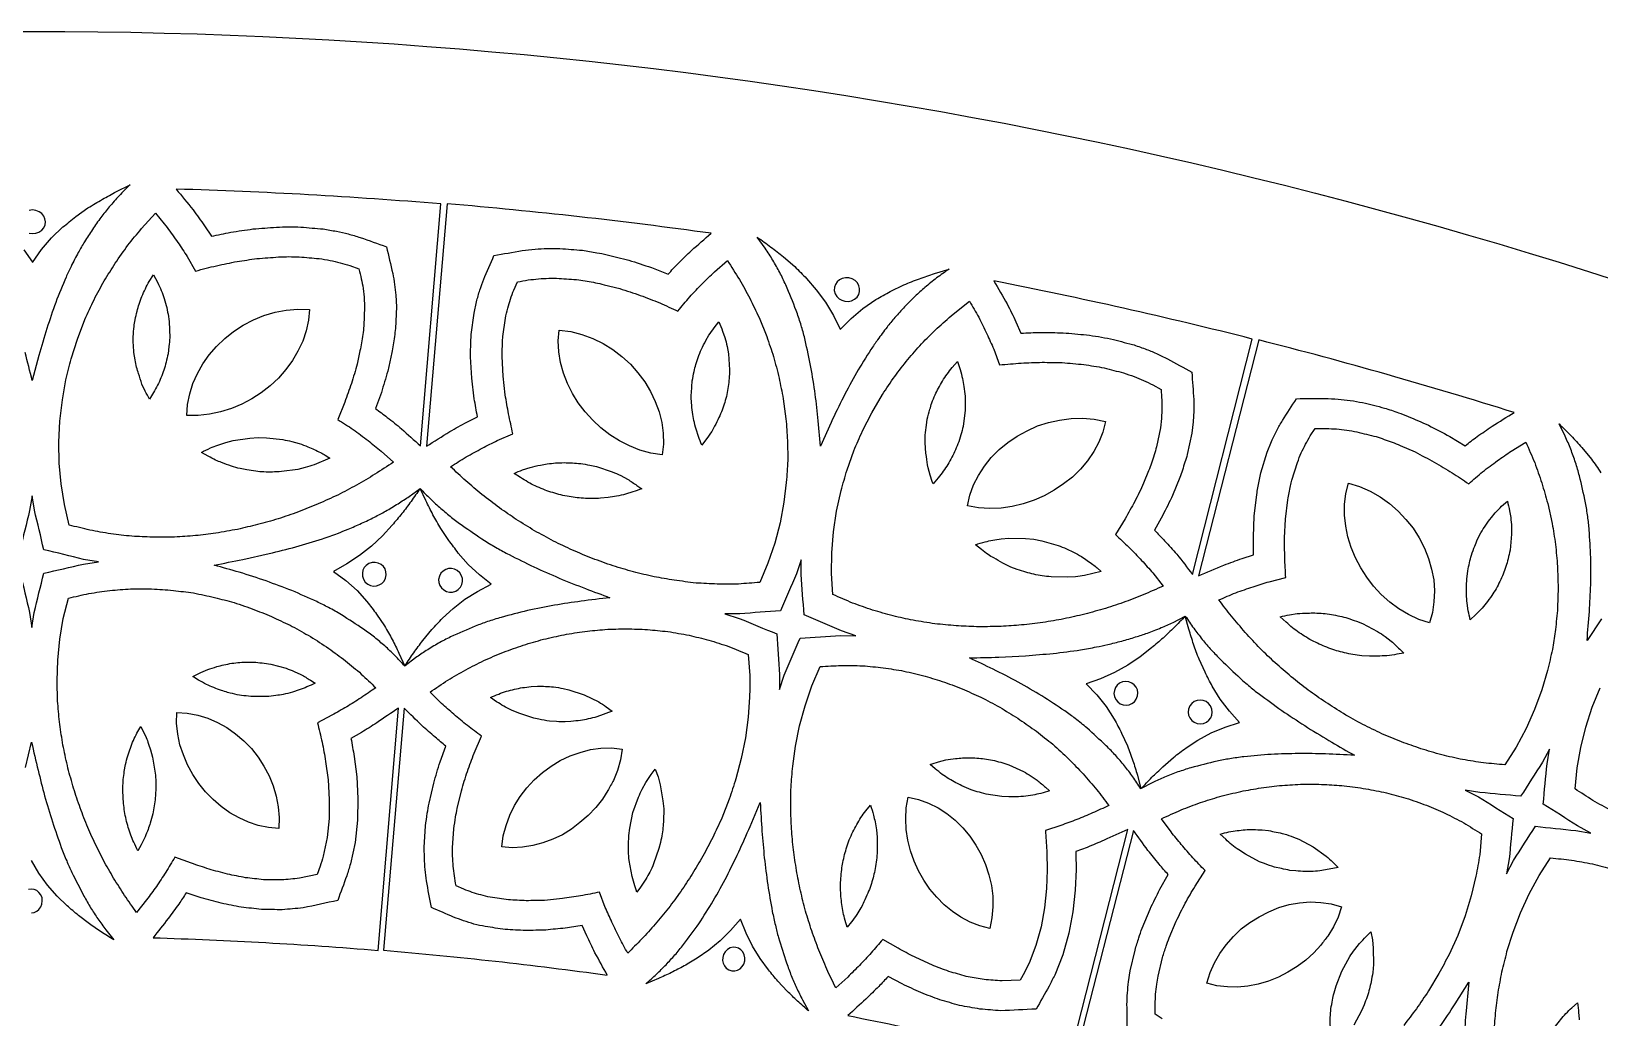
# Model space of a CAD drawing. Extents: x 10 to 990, y 10 to 990.
# Drawn here: x 500 to 649.5, y 895.8 to 989.9 of the extents above; entities that cross this region are included whole.
import ezdxf

# ---------------------------------------------------------------- set-up
doc = ezdxf.new("R2010")
doc.units = 0

msp = doc.modelspace()

# ---------------------------------------------------------------- linework, layer by layer
for points in [[(496.83, 989.84), (500, 989.85), (503.17, 989.84), (506.33, 989.81), (509.49, 989.76), (512.64, 989.69), (515.79, 989.6), (518.94, 989.49), (522.07, 989.36), (525.21, 989.21), (528.34, 989.05), (531.46, 988.86), (534.58, 988.65), (537.69, 988.42), (540.8, 988.18), (543.9, 987.91), (546.99, 987.63), (550.08, 987.32), (553.17, 987), (556.25, 986.66), (559.32, 986.3), (562.39, 985.92), (565.45, 985.52), (568.51, 985.1), (571.56, 984.66), (574.6, 984.21), (577.64, 983.73), (580.67, 983.24), (583.69, 982.73), (586.71, 982.2), (589.72, 981.65), (592.73, 981.09), (595.73, 980.5), (598.72, 979.9), (601.71, 979.28), (604.69, 978.64), (607.66, 977.98), (610.63, 977.31), (613.59, 976.61), (616.54, 975.9), (619.48, 975.18), (622.42, 974.43), (625.35, 973.67), (628.28, 972.88), (631.19, 972.08), (634.1, 971.27), (637, 970.43), (639.9, 969.58), (642.79, 968.71), (645.67, 967.83), (648.54, 966.93), (651.4, 966)], [(499.79, 970.6), (500.1, 970.57), (500.41, 970.6), (500.71, 970.7), (500.98, 970.89), (500.98, 970.89), (501.18, 971.13), (501.3, 971.41), (501.33, 971.7), (501.29, 971.98), (501.19, 972.24), (501, 972.47), (500.75, 972.66), (500.43, 972.78), (500.1, 972.82), (499.78, 972.77)], [(499.99, 905.8), (500.27, 905.85), (500.52, 905.96), (500.72, 906.14), (500.88, 906.37), (500.99, 906.64), (501.03, 906.94), (501.01, 907.24), (500.89, 907.53), (500.72, 907.76), (500.5, 907.93), (500.26, 908.04), (500, 908.07), (499.73, 908.04)]]:
    msp.add_lwpolyline(points)
for points in [[(499.27, 969.03), (500.09, 967.86), (500.09, 967.84), (500.11, 967.82), (500.97, 969.04), (501.92, 970.17), (503, 971.2, -0.005993), (504.22, 972.19), (505.39, 973.02, -0.004539), (506.76, 973.84, -0.005183), (508.1, 974.57), (509.4, 975.21, 0.00704), (508.36, 974.18, 0.007037), (507.42, 973.11, 0.007346), (506.62, 972.12, 0.006828), (505.81, 970.96, 0.008319), (505.07, 969.8, 0.006422), (504.47, 968.78, 0.007886), (503.78, 967.44, 0.006685), (503.3, 966.43, 0.004213), (502.31, 964, 0.003002), (501.47, 961.52, 0.003605), (500.71, 958.94), (500.08, 956.55), (500.08, 956.55, 0.003736), (499.4, 959.22, 0.003279)], [(649.69, 933.84), (648.31, 931.78), (648.31, 931.78, 0.003736), (648.54, 934.53, 0.003279), (648.66, 937.08, 0.003993), (648.66, 939.69, 0.003622), (648.52, 942.31, 0.005429), (648.38, 943.6, 0.006824), (648.17, 944.91, 0.004458), (647.59, 947.48, 0.007232), (647.22, 948.75, 0.005343), (646.76, 950.01, 0.00686), (646.23, 951.26), (645.65, 952.43, -0.003916), (646.79, 951.29, -0.004838), (647.81, 950.17), (648.73, 949.06, -0.006482), (649.64, 947.77)], [(650.65, 915.54, 0.001099), (648.88, 916.52, 0.001308), (647.17, 917.62), (647.37, 919.62), (647.72, 921.58), (648.2, 923.51), (648.81, 925.42), (649.55, 927.27, -0.004389)], [(499.44, 919.68), (500.01, 922.08), (500.01, 922.08, 0.002041), (500.63, 919.41, 0.001577), (501.26, 916.96, 0.001976), (502, 914.48, 0.001605), (502.85, 912.04, 0.005455), (503.36, 910.77, 0.005902), (503.85, 909.67, 0.001768), (505, 907.41, 0.005025), (505.64, 906.29, 0.004159), (506.33, 905.24, 0.004907), (507.08, 904.19), (507.84, 903.24, -0.002751), (506.64, 904, -0.003329), (505.52, 904.77), (504.48, 905.55, -0.004722), (503.4, 906.49), (502.46, 907.41), (501.54, 908.45), (500.72, 909.58), (499.99, 910.79)], [(607.82, 895.71), (607.15, 896.14), (607.15, 896.14, -0.006083), (607.14, 897.13, -0.008381), (607.18, 898.04, -0.009702), (607.29, 899), (607.41, 899.77), (607.84, 901.55, -0.009505), (608.19, 902.63, -0.0124), (608.47, 903.42), (609.14, 905, -0.004657), (610, 906.73, -0.003809), (610.94, 908.34), (611.89, 909.84, -0.003766), (610.73, 911.05, -0.003853), (609.63, 912.32, -0.004019), (608.65, 913.53), (607.74, 914.78, -0.004908), (609.61, 915.62, -0.005088), (611.45, 916.32, -0.001313), (613.29, 916.9, -0.005057), (615.29, 917.38, -0.005342), (617.25, 917.73, -0.00525), (619.24, 917.96, -0.005606), (621.24, 918.08, -0.005024), (623.25, 918.05, -0.001153), (625.17, 917.93, -0.005319), (627.22, 917.64, -0.005422), (629.18, 917.25, -0.000999), (631.05, 916.75, -0.005318), (633, 916.06, -0.001061), (634.77, 915.3, -0.001302), (636.55, 914.39, -0.001164), (638.26, 913.33), (638.08, 911.34, -0.004427), (637.72, 909.3), (637.28, 907.42), (636.69, 905.53), (635.98, 903.65), (635.16, 901.84, -0.00328), (634.19, 900.02), (633.2, 898.36, -0.003133), (632.04, 896.66, -0.003097), (630.83, 895.07, -0.003103)], [(604.49, 894.49, -0.002175), (604.45, 897.08, -0.007314), (604.49, 898.17, -0.005317), (604.6, 899.24), (604.76, 900.27), (605.22, 902.26, -0.006968), (605.58, 903.43, -0.006765), (605.9, 904.34), (606.65, 906.16, -0.004349), (607.59, 908.06), (608.38, 909.45, -0.004631), (607.51, 910.46, -0.003391), (606.45, 911.76, 0.001505), (605.06, 913.66), (605.06, 913.66), (599.33, 891.23, -0.013282)], [(639.44, 894.25, -0.003323), (639.59, 896.25, -0.003739), (639.84, 898.22, -0.004022), (640.2, 900.17, -0.004055), (640.68, 902.11), (641.26, 903.95), (641.96, 905.8), (642.8, 907.62), (643.75, 909.37), (644.84, 911.05, -0.001311), (646.84, 910.84, -0.001103), (648.82, 910.47, -0.001039), (650.75, 909.96, -0.001043)], [(623.85, 894.27), (623.83, 895.83, -0.010229), (623.9, 896.66, -0.011643), (624.04, 897.49, -0.010333), (624.19, 898.17), (624.38, 898.84), (624.94, 900.26), (625.69, 901.63, -0.009735), (626.17, 902.32), (626.61, 902.88, -0.010506), (627.24, 903.55), (627.71, 904.01), (627.85, 903.23), (627.93, 902.45), (627.94, 900.89), (627.88, 900.12, -0.011416), (627.72, 899.23, -0.010526), (627.57, 898.55, -0.010041), (627.35, 897.81, -0.012536), (627.05, 897.03), (626.81, 896.46), (626.07, 895.11, -0.008639)], [(634.26, 894.9, 0.002113), (635.74, 897.12), (637.05, 899.21), (637.05, 899.21, 0.002041), (636.78, 896.48, 0.001577), (636.58, 893.96, 0.001976)], [(645.32, 895, -0.025184), (646.3, 896.21, -0.008899), (646.85, 896.76), (647.39, 897.24, -0.011444), (647.51, 896.24, -0.013689), (647.56, 895.6, -0.010317)]]:
    msp.add_lwpolyline(points, format="xyb")
for points in [[(537.08, 950.33), (539.02, 973.4, 0.013098), (513.8, 974.81, -0.001447), (515.41, 972.84, -0.003824), (516.51, 971.3), (517.16, 970.32, -0.005336), (519, 970.7, -0.001286), (521.12, 971.01, -0.003702), (523.36, 971.18, -0.006594), (524.5, 971.21, -0.008119), (525.68, 971.19, -0.001098), (527.82, 971.01, -0.006132), (529.08, 970.79, -0.008407), (530.21, 970.54, -0.005993), (531.35, 970.2, -0.001259), (533.84, 969.32, -0.004169), (534.45, 966.78, -0.007625), (534.63, 965.72), (534.75, 964.69), (534.79, 963.58), (534.71, 961.52, -0.008833), (534.49, 959.97, -0.016802), (534.36, 959.22), (533.97, 957.44, -0.003624), (533.36, 955.41), (532.8, 953.89, -0.006727), (533.93, 953.05, -0.005784), (535.29, 951.96, -0.001441), (537.08, 950.33)], [(564.8, 970.6, 0.013328), (539.64, 973.41), (537.67, 950.29, -0.004948), (539.88, 951.69, -0.005308), (541.52, 952.6), (542.52, 953.11, -0.003786), (542.22, 954.83), (541.98, 956.78), (541.87, 958.83, -0.008292), (541.89, 960.15), (541.92, 960.96), (542.2, 962.99), (542.43, 964.07, -0.006908), (542.75, 965.19, -0.007455), (543.12, 966.21, -0.000749), (544.1, 968.48, -0.001707), (546.79, 968.95, -0.006444), (548.01, 969.09, -0.006987), (549.19, 969.15, -0.007603), (550.39, 969.14, -0.001296), (552.53, 968.98, -0.006752), (553.91, 968.75, -0.006999), (554.88, 968.56, -0.001309), (556.95, 968.04, -0.004398), (559.11, 967.33), (560.71, 966.71, -0.006506), (561.68, 967.74, -0.005615), (562.93, 968.96, -0.001264), (564.8, 970.6)], [(531.22, 967.21, -0.007162), (531.45, 966.25, -0.008583), (531.62, 965.35), (531.72, 964.51), (531.75, 963.6), (531.7, 961.76, -0.009757), (531.47, 960.15, -0.016739), (531.32, 959.38), (531.06, 958.13, -0.004066), (530.51, 956.27, -0.002935), (529.87, 954.51), (529.2, 952.85, -0.005789), (530.68, 951.89, -0.006047), (532.09, 950.84, -0.005944), (533.34, 949.83), (534.52, 948.77, -0.002495), (532.75, 947.62, -0.002814), (531, 946.59, -0.002955), (529.2, 945.64, -0.002636), (527.34, 944.79, -0.002794), (525.45, 944.03, -0.002935), (523.51, 943.37, -0.002478), (521.56, 942.82, 0.001086), (519.66, 942.37, -0.002367), (517.58, 942.01, 0.001131), (515.65, 941.77, 0.00127), (513.63, 941.63, -0.002791), (511.52, 941.62, 0.001011), (509.58, 941.71, 0.001049), (507.56, 941.94, 0.001099), (505.57, 942.29, 0.001308), (503.59, 942.78), (503.14, 944.73), (502.83, 946.7), (502.65, 948.68), (502.62, 950.69), (502.72, 952.68, -0.004389), (502.96, 954.73), (503.29, 956.63, -0.004314), (503.8, 958.64), (504.38, 960.49), (505.09, 962.37, -0.005008), (505.97, 964.27, -0.004978), (506.94, 966.06, -0.001008), (507.98, 967.74, -0.005139), (509.2, 969.46, -0.004987), (510.49, 971.04), (511.82, 972.52, -0.005447), (512.94, 971.15, -0.006071), (513.97, 969.72, -0.006066), (514.85, 968.38), (515.65, 967, -0.004158), (517.65, 967.51, -0.005153), (519.6, 967.91, -0.001127), (521.5, 968.19, -0.003793), (523.56, 968.34, -0.006777), (524.55, 968.37, -0.009289), (525.54, 968.35, -0.001068), (527.43, 968.19, -0.006663), (528.48, 968.01, -0.008596), (529.42, 967.79, -0.007647), (530.36, 967.52), (531.22, 967.21)], [(575.22, 950.31, 0.003736), (574.99, 953.05, 0.003279), (574.69, 955.58, 0.003993), (574.26, 958.16, 0.003622), (573.69, 960.72, 0.005429), (573.34, 961.98, 0.006824), (572.92, 963.23, 0.004458), (571.92, 965.67, 0.007232), (571.35, 966.86, 0.005343), (570.69, 968.03, 0.00686), (569.96, 969.18), (569.2, 970.23, -0.003916), (570.5, 969.29, -0.004838), (571.69, 968.36), (572.78, 967.42, -0.006482), (573.9, 966.29), (574.83, 965.22), (575.72, 964.04), (576.48, 962.76), (577.09, 961.46), (577.09, 961.45), (577.11, 961.42), (578.15, 962.48), (579.28, 963.44), (580.52, 964.28, -0.005993), (581.88, 965.05), (583.17, 965.68, -0.004539), (584.66, 966.27, -0.005183), (586.1, 966.77), (587.49, 967.18, 0.00704), (586.3, 966.34, 0.007037), (585.19, 965.44, 0.007346), (584.24, 964.59, 0.006828), (583.25, 963.58, 0.008319), (582.33, 962.56, 0.006422), (581.57, 961.65, 0.007886), (580.67, 960.44, 0.006685), (580.03, 959.52, 0.004213), (578.65, 957.29, 0.003002), (577.41, 954.98, 0.003605), (576.24, 952.56), (575.22, 950.31)], [(546.33, 965.97, -0.006748), (547.37, 966.15, -0.007662), (548.34, 966.26, -0.009078), (549.32, 966.31, -0.008251), (550.3, 966.3, -0.001046), (552.19, 966.16, -0.010498), (553.77, 965.89, -0.01928), (554.59, 965.7), (556.09, 965.33, -0.004827), (558.05, 964.68, -0.00459), (559.9, 963.96, -0.001139), (561.64, 963.18, -0.005896), (562.76, 964.53, -0.005692), (563.97, 965.8, -0.005724), (565.13, 966.93), (566.36, 967.99, -0.005399), (567.5, 966.2, -0.005339), (568.49, 964.41, -0.004521), (569.37, 962.56), (570.11, 960.76, -0.001012), (570.75, 958.84, -0.004571), (571.28, 956.8, -0.004588), (571.67, 954.83), (571.94, 952.91, -0.004052), (572.08, 950.84), (572.11, 948.92, -0.004136), (571.97, 946.85), (571.74, 944.96), (571.37, 942.99), (570.87, 941.06), (570.22, 939.16), (569.44, 937.31, 0.001163), (567.41, 937.16, 0.001288), (565.38, 937.15, 0.001078), (563.36, 937.25, -0.002428), (561.28, 937.52, 0.001017), (559.36, 937.85, 0.001059), (557.39, 938.31, 0.001246), (555.45, 938.89, -0.002627), (553.48, 939.6, -0.002704), (551.59, 940.38, -0.003038), (549.77, 941.26, -0.002631), (547.97, 942.24, -0.002697), (546.23, 943.31, 0.001253), (544.62, 944.41, -0.002059), (542.95, 945.69, -0.002966), (541.4, 947, 0.00098), (539.96, 948.34, -0.005425), (541.44, 949.27, -0.005209), (542.97, 950.11, -0.005576), (544.41, 950.84), (545.9, 951.49, -0.003118), (545.49, 953.37, -0.003619), (545.17, 955.2), (544.96, 956.99), (544.88, 958.85, -0.010251), (544.91, 960.19, -0.017147), (544.95, 960.75), (545.19, 962.5, -0.008963), (545.41, 963.45, -0.008119), (545.67, 964.33, -0.008347), (545.99, 965.19), (546.33, 965.97)], [(511.63, 966.64), (512.02, 965.93, -0.007262), (512.38, 965.13, -0.010314), (512.65, 964.39), (512.85, 963.72, -0.007648), (513.02, 962.88), (513.12, 962.18), (513.18, 960.64, -0.008034), (513.11, 959.82), (513.02, 959.12, -0.008382), (512.84, 958.31, -0.010194), (512.62, 957.56, -0.010528), (512.35, 956.83, -0.009771), (512.03, 956.11, -0.007454), (511.65, 955.41), (511.26, 954.77, -0.006907), (510.85, 955.55), (510.54, 956.21, -0.011351), (510.21, 957.22, -0.01827), (510.03, 957.83, -0.011985), (509.88, 958.52), (509.77, 959.22, -0.011914), (509.71, 960.19), (509.7, 960.75, -0.011546), (509.79, 961.72, -0.01483), (509.88, 962.35, -0.012521), (510.07, 963.17, -0.012113), (510.26, 963.85, -0.011593), (510.53, 964.58, -0.008817), (510.86, 965.3, -0.010251), (511.24, 966.01), (511.63, 966.64)], [(610.7, 938.08), (616.4, 960.52, 0.013098), (591.77, 966.06, -0.001447), (593.03, 963.86, -0.003824), (593.86, 962.16), (594.34, 961.08, -0.005336), (596.22, 961.15, -0.001286), (598.36, 961.11, -0.003702), (600.6, 960.91, -0.006594), (601.72, 960.75, -0.008119), (602.89, 960.53, -0.001098), (604.97, 960, -0.006132), (606.18, 959.58, -0.008407), (607.25, 959.15, -0.005993), (608.31, 958.63, -0.001259), (610.63, 957.35, -0.004169), (610.81, 954.74, -0.007625), (610.82, 953.66), (610.76, 952.63), (610.62, 951.53), (610.2, 949.51, -0.008833), (609.73, 948.02, -0.016802), (609.48, 947.3), (608.8, 945.61, -0.003624), (607.86, 943.71), (607.07, 942.3, -0.006727), (608.04, 941.29, -0.005784), (609.2, 939.99, -0.001441), (610.7, 938.08)], [(607.7, 955.7, -0.007162), (607.77, 954.71, -0.008583), (607.78, 953.8), (607.74, 952.95), (607.63, 952.05), (607.27, 950.24, -0.009757), (606.78, 948.69, -0.016739), (606.51, 947.96), (606.04, 946.77, -0.004066), (605.19, 945.02, -0.002935), (604.28, 943.39), (603.34, 941.87, -0.005789), (604.64, 940.67, -0.006047), (605.85, 939.41, -0.005944), (606.92, 938.21), (607.91, 936.97, -0.002495), (605.98, 936.12, -0.002814), (604.09, 935.39, -0.002955), (602.16, 934.76, -0.002636), (600.18, 934.22, -0.002794), (598.19, 933.79, -0.002935), (596.17, 933.45, -0.002478), (594.15, 933.23, 0.001086), (592.2, 933.1, -0.002367), (590.09, 933.09, 0.001131), (588.15, 933.17, 0.00127), (586.13, 933.37, -0.002791), (584.06, 933.7, 0.001011), (582.15, 934.11, 0.001049), (580.2, 934.67, 0.001099), (578.29, 935.34, 0.001308), (576.42, 936.15), (576.29, 938.15), (576.31, 940.14), (576.47, 942.13), (576.76, 944.11), (577.19, 946.06, -0.004389), (577.76, 948.04), (578.4, 949.86, -0.004314), (579.24, 951.76), (580.11, 953.49), (581.13, 955.22, -0.005008), (582.31, 956.96, -0.004978), (583.55, 958.56, -0.001008), (584.85, 960.05, -0.005139), (586.35, 961.54, -0.004987), (587.88, 962.89), (589.43, 964.13, -0.005447), (590.31, 962.59, -0.006071), (591.09, 961.01, -0.006066), (591.74, 959.55), (592.31, 958.05, -0.004158), (594.35, 958.23, -0.005153), (596.35, 958.3, -0.001127), (598.27, 958.27, -0.003793), (600.33, 958.08, -0.006777), (601.3, 957.94, -0.009289), (602.28, 957.76, -0.001068), (604.12, 957.29, -0.006663), (605.12, 956.94, -0.008596), (606.02, 956.57, -0.007647), (606.9, 956.14), (607.7, 955.7)], [(565.55, 962.16, -0.009697), (565.9, 961.27), (566.12, 960.65, -0.010466), (566.33, 959.82), (566.46, 959.12), (566.56, 957.57, -0.007965), (566.52, 956.75, -0.010934), (566.44, 955.98, -0.010853), (566.3, 955.23, -0.009485), (566.1, 954.48, -0.011478), (565.86, 953.74, -0.010216), (565.55, 953.03, -0.012307), (565.13, 952.21), (564.86, 951.71, -0.006912), (564.36, 951), (563.91, 950.41, -0.006924), (563.59, 951.23), (563.36, 951.92, -0.008811), (563.16, 952.76, -0.010667), (563.02, 953.53, -0.012969), (562.94, 954.44), (562.9, 954.99, -0.008534), (563.01, 956.52, -0.009798), (563.18, 957.42, -0.012624), (563.34, 958.09), (563.56, 958.76, -0.010084), (563.88, 959.55, -0.013033), (564.3, 960.37), (564.58, 960.87, -0.00791), (565.09, 961.58), (565.55, 962.16)], [(641.37, 953.51, 0.013328), (617.02, 960.43), (611.27, 937.94, -0.004948), (613.68, 938.97, -0.005308), (615.44, 939.59), (616.52, 939.93, -0.003786), (616.51, 941.67), (616.59, 943.64), (616.82, 945.68, -0.008292), (617.06, 946.98), (617.22, 947.77), (617.83, 949.73), (618.23, 950.76, -0.006908), (618.74, 951.81, -0.007455), (619.27, 952.75, -0.000749), (620.61, 954.83, -0.001707), (623.33, 954.85, -0.006444), (624.57, 954.79, -0.006987), (625.74, 954.66, -0.007603), (626.92, 954.45, -0.001296), (629, 953.94, -0.006752), (630.33, 953.49, -0.006999), (631.25, 953.14, -0.001309), (633.21, 952.29, -0.004398), (635.22, 951.23), (636.7, 950.35, -0.006506), (637.83, 951.21, -0.005615), (639.26, 952.21, -0.001264), (641.37, 953.51)], [(588.28, 958.36), (588.55, 957.6, -0.007262), (588.76, 956.74, -0.010314), (588.91, 955.98), (589, 955.28, -0.007648), (589.03, 954.42), (589.02, 953.72), (588.82, 952.19, -0.008034), (588.62, 951.39), (588.41, 950.72, -0.008382), (588.1, 949.94, -0.010194), (587.76, 949.24, -0.010528), (587.37, 948.56, -0.009771), (586.94, 947.91, -0.007454), (586.44, 947.28), (585.96, 946.72, -0.006907), (585.69, 947.55), (585.49, 948.25, -0.011351), (585.32, 949.31, -0.01827), (585.25, 949.94, -0.011985), (585.21, 950.64), (585.22, 951.35, -0.011914), (585.33, 952.32), (585.41, 952.87, -0.011546), (585.66, 953.82, -0.01483), (585.84, 954.42, -0.012521), (586.16, 955.2, -0.012113), (586.47, 955.83, -0.011593), (586.85, 956.51, -0.008817), (587.3, 957.17, -0.010251), (587.79, 957.8), (588.28, 958.36)], [(528.45, 949.16), (526.95, 948.53, -0.009523), (526.11, 948.26), (525.41, 948.09), (523.83, 947.88, -0.009569), (522.97, 947.83, -0.008916), (522.17, 947.84, -0.009999), (521.39, 947.91, -0.010998), (520.53, 948.04), (519.9, 948.16, -0.0082), (519.07, 948.4, -0.012802), (518.13, 948.74, -0.014652), (517.56, 948.98, -0.007995), (516.85, 949.34), (516.2, 949.71, -0.010681), (517.07, 950.13, -0.012507), (517.76, 950.41, -0.010531), (518.52, 950.66), (519.23, 950.84), (520.81, 951.08), (521.61, 951.13), (522.4, 951.11), (523.98, 950.93, -0.009389), (524.83, 950.75), (525.54, 950.56, -0.010474), (526.36, 950.25, -0.013066), (527.56, 949.69, -0.03201), (528.01, 949.43), (528.45, 949.16)], [(622.39, 951.99, -0.006748), (623.45, 951.99, -0.007662), (624.43, 951.94, -0.009078), (625.4, 951.83, -0.008251), (626.37, 951.66, -0.001046), (628.21, 951.21, -0.010498), (629.72, 950.68, -0.01928), (630.5, 950.37), (631.91, 949.75, -0.004827), (633.75, 948.78, -0.00459), (635.45, 947.77, -0.001139), (637.03, 946.72, -0.005896), (638.36, 947.86, -0.005692), (639.77, 948.92, -0.005724), (641.09, 949.84), (642.48, 950.69, -0.005399), (643.32, 948.73, -0.005339), (644, 946.8, -0.004521), (644.56, 944.84), (644.99, 942.94, -0.001012), (645.31, 940.93, -0.004571), (645.49, 938.84, -0.004588), (645.55, 936.83), (645.51, 934.89, -0.004052), (645.3, 932.82), (645.02, 930.93, -0.004136), (644.54, 928.91), (644, 927.08), (643.31, 925.2), (642.5, 923.38), (641.55, 921.61), (640.47, 919.92, 0.001163), (638.45, 920.1, 0.001288), (636.45, 920.42, 0.001078), (634.46, 920.86, -0.002428), (632.46, 921.46, 0.001017), (630.62, 922.1, 0.001059), (628.75, 922.88, 0.001246), (626.93, 923.77, -0.002627), (625.1, 924.8, -0.002704), (623.38, 925.89, -0.003038), (621.72, 927.05, -0.002631), (620.11, 928.32, -0.002697), (618.57, 929.65, 0.001253), (617.15, 931, -0.002059), (615.72, 932.55, -0.002966), (614.41, 934.09, 0.00098), (613.21, 935.64, -0.005425), (614.82, 936.33, -0.005209), (616.47, 936.9, -0.005576), (618.01, 937.38), (619.59, 937.77, -0.003118), (619.49, 939.7, -0.003619), (619.48, 941.56), (619.57, 943.35), (619.79, 945.2, -0.010251), (620.04, 946.52, -0.017147), (620.17, 947.07), (620.7, 948.75, -0.008963), (621.07, 949.66, -0.008119), (621.47, 950.48, -0.008347), (621.93, 951.28), (622.39, 951.99)], [(546.01, 947.71, -0.007149), (546.83, 948.04), (547.54, 948.28, -0.011467), (548.54, 948.5, -0.011545), (549.18, 948.62, -0.010777), (549.98, 948.7, -0.009122), (550.78, 948.73, -0.010429), (551.58, 948.71, -0.010063), (552.37, 948.64, -0.012635), (553.23, 948.49), (553.86, 948.36), (555.38, 947.86, -0.010417), (556.18, 947.5), (556.83, 947.15, -0.012837), (557.73, 946.56), (558.18, 946.24, -0.007892), (557.34, 945.94), (556.65, 945.72, -0.006883), (555.78, 945.53, -0.00865), (554.99, 945.4), (554.27, 945.33, -0.006775), (553.41, 945.31, -0.009251), (552.62, 945.33, -0.00944), (551.84, 945.41, -0.023407), (550.29, 945.7, -0.008108), (549.53, 945.93, -0.010185), (548.78, 946.19, -0.008238), (548.04, 946.51, -0.010225), (547.33, 946.88, -0.006371), (546.63, 947.3), (546.01, 947.71)], [(500.03, 933.02), (500.26, 934.44, -0.000995), (501.18, 938.18, -0.002096), (504.95, 939.05), (506.39, 939.26), (504.97, 939.51, 0.002095), (501.18, 940.43, 0.000988), (500.29, 944.19), (500.06, 945.56), (499.83, 944.17, 0.001), (498.91, 940.43, 0.002416), (495.13, 939.51), (493.73, 939.27), (495.13, 939.07, -0.002426), (498.92, 938.2, -0.000992), (499.82, 934.44), (500.03, 933.02)], [(517.43, 938.96, 0.00127), (520.16, 939.5), (522.66, 940.06, 0.001518), (525.22, 940.7, 0.001719), (527.74, 941.47, 0.005816), (529.19, 941.99, 0.004963), (530.2, 942.38, 0.004373), (531.48, 942.95, 0.006951), (532.71, 943.54, 0.00627), (533.76, 944.1, 0.005509), (534.96, 944.82, 0.005433), (536.01, 945.51), (537.05, 946.27, -0.003399), (536.19, 945.03, -0.004054), (535.32, 943.88, -0.004482), (534.39, 942.77), (533.46, 941.76), (532.41, 940.78), (531.28, 939.87), (530.08, 939.07), (528.8, 938.36), (529.96, 937.49), (531.04, 936.54), (531.99, 935.48, -0.006218), (532.91, 934.28), (533.66, 933.16, -0.004965), (534.4, 931.86, -0.004544), (535.04, 930.58), (535.6, 929.34, 0.006063), (534.65, 930.35, 0.006189), (533.69, 931.25, 0.006796), (532.71, 932.08, 0.005808), (531.66, 932.85, 0.001454), (529.56, 934.23, 0.007169), (528.32, 934.92, 0.00603), (527.21, 935.48, 0.004313), (524.83, 936.53, 0.003675), (522.38, 937.45, 0.004535), (519.82, 938.28, 0.00168), (517.43, 938.96)], [(555.15, 935.85, 0.004068), (552.4, 935.52, 0.003593), (549.88, 935.14, 0.004188), (547.3, 934.63, 0.004559), (544.78, 933.98, 0.007049), (543.48, 933.57, 0.007924), (542.32, 933.15, 0.00461), (539.96, 932.11, 0.006644), (538.8, 931.51, 0.008101), (537.64, 930.81, 0.007388), (536.61, 930.12), (535.62, 929.36, -0.004712), (536.45, 930.61, -0.004571), (537.31, 931.76), (538.16, 932.81, -0.006573), (539.2, 933.9), (540.2, 934.82), (541.32, 935.7), (542.54, 936.46), (543.84, 937.13), (542.71, 938.03), (541.64, 939.03), (540.7, 940.11, -0.004781), (539.79, 941.32), (539.03, 942.45, -0.003813), (538.28, 943.77, -0.005345), (537.6, 945.11), (537.06, 946.28, 0.004957), (538.04, 945.27, 0.003628), (539.02, 944.37, 0.005063), (540.04, 943.51, 0.004295), (541.09, 942.73, -0.00142), (543.19, 941.3, 0.00338), (544.39, 940.58, 0.003235), (545.54, 939.96, 0.001129), (547.9, 938.79, 0.000888), (550.3, 937.73, 0.001621), (552.82, 936.72, -0.001279), (555.15, 935.85)], [(640.72, 945.07, -0.009697), (640.92, 944.13), (641.04, 943.49, -0.010466), (641.11, 942.63), (641.12, 941.92), (640.97, 940.38, -0.007965), (640.79, 939.57, -0.010934), (640.58, 938.82, -0.010853), (640.32, 938.11, -0.009485), (640, 937.4, -0.011478), (639.64, 936.71, -0.010216), (639.23, 936.06, -0.012307), (638.68, 935.32), (638.32, 934.87, -0.006912), (637.71, 934.25), (637.17, 933.75, -0.006924), (636.99, 934.61), (636.88, 935.33, -0.008811), (636.82, 936.19, -0.010667), (636.81, 936.97, -0.012969), (636.88, 937.88), (636.94, 938.43, -0.008534), (637.29, 939.92, -0.009798), (637.6, 940.78, -0.012624), (637.88, 941.42), (638.2, 942.05, -0.010084), (638.65, 942.76, -0.013033), (639.2, 943.51), (639.56, 943.95, -0.00791), (640.17, 944.57), (640.72, 945.07)], [(601.99, 938.36), (600.41, 937.97, -0.009523), (599.54, 937.85), (598.81, 937.8), (597.22, 937.84, -0.009569), (596.36, 937.94, -0.008916), (595.58, 938.09, -0.009999), (594.82, 938.28, -0.010998), (593.99, 938.55), (593.39, 938.78, -0.0082), (592.61, 939.15, -0.012802), (591.75, 939.64, -0.014652), (591.22, 939.96, -0.007995), (590.58, 940.44), (590, 940.91, -0.010681), (590.93, 941.18, -0.012507), (591.65, 941.35, -0.010531), (592.45, 941.47), (593.17, 941.53), (594.78, 941.5), (595.57, 941.42), (596.34, 941.27), (597.88, 940.83, -0.009389), (598.68, 940.52), (599.35, 940.21, -0.010474), (600.11, 939.77, -0.013066), (601.2, 939.02, -0.03201), (601.6, 938.69), (601.99, 938.36)], [(571.31, 927.11), (571.77, 928.47, -0.000995), (573.28, 932.01, -0.002096), (577.15, 932.25), (578.6, 932.22), (577.24, 932.7, 0.002095), (573.66, 934.23, 0.000988), (573.39, 938.08), (573.4, 939.48), (572.94, 938.14, 0.001), (571.42, 934.6, 0.002416), (567.54, 934.32), (566.12, 934.31), (567.46, 933.88, -0.002426), (571.06, 932.4, -0.000992), (571.32, 928.54), (571.31, 927.11)], [(527.24, 909.46), (525.55, 909.1, 0.001121), (523.84, 908.94), (522.12, 908.97, 0.00111), (520.41, 909.16, 0.001086), (518.69, 909.5, -0.003263), (516.93, 909.98, -0.00206), (515.25, 910.54), (513.68, 911.12, -0.002396), (512.8, 909.68, -0.00332), (511.91, 908.32, -0.00246), (510.98, 907.04), (510.03, 905.83, -0.002996), (508.88, 907.47, -0.002436), (507.83, 909.12, -0.003213), (506.86, 910.82, -0.002916), (505.97, 912.6, -0.003091), (505.18, 914.41, -0.002843), (504.48, 916.27, -0.003537), (503.87, 918.17, -0.003323), (503.36, 920.1, -0.003739), (502.96, 922.05, -0.004022), (502.67, 924.02, -0.004055), (502.5, 926), (502.44, 927.93), (502.51, 929.91), (502.71, 931.9), (503.04, 933.87), (503.53, 935.81, -0.001311), (505.48, 936.26, -0.001103), (507.47, 936.55, -0.001039), (509.46, 936.69, -0.001043), (511.46, 936.7, -0.004491), (513.53, 936.55, -0.001168), (515.45, 936.31, -0.004458), (517.46, 935.88, -0.001172), (519.32, 935.39, -0.004928), (521.28, 934.71, -0.004478), (523.13, 933.95, -0.001188), (524.87, 933.12, -0.001215), (526.61, 932.15, -0.004659), (528.34, 931.02, -0.005262), (529.94, 929.84, -0.005261), (531.45, 928.58, -0.001052), (532.83, 927.27, -0.002377), (531.43, 926.31, -0.003386), (530.06, 925.45, -0.002275), (528.64, 924.65), (527.27, 923.94, -0.003552), (527.71, 922.08, -0.004682), (528.05, 920.25), (528.29, 918.48), (528.4, 916.62), (528.38, 914.8), (528.18, 912.98), (527.81, 911.2, -0.006589), (527.53, 910.26), (527.24, 909.46)], [(589.44, 930.11, 0.00127), (592.22, 930.19), (594.79, 930.32, 0.001518), (597.41, 930.54, 0.001719), (600.02, 930.88, 0.005816), (601.54, 931.16, 0.004963), (602.61, 931.38, 0.004373), (603.95, 931.72, 0.006951), (605.27, 932.11, 0.00627), (606.4, 932.48, 0.005509), (607.7, 933, 0.005433), (608.85, 933.5), (610, 934.09, -0.003399), (608.94, 933, -0.004054), (607.89, 932.01, -0.004482), (606.8, 931.07), (605.72, 930.23), (604.52, 929.43), (603.25, 928.73), (601.94, 928.13), (600.56, 927.64), (601.56, 926.59), (602.47, 925.47), (603.23, 924.28, -0.006218), (603.94, 922.94), (604.5, 921.72, -0.004965), (605.01, 920.31, -0.004544), (605.44, 918.94), (605.78, 917.63, 0.006063), (605.01, 918.78, 0.006189), (604.21, 919.83, 0.006796), (603.38, 920.8, 0.005808), (602.47, 921.74, 0.001454), (600.63, 923.44, 0.007169), (599.52, 924.33, 0.00603), (598.52, 925.06, 0.004313), (596.34, 926.49, 0.003675), (594.08, 927.8, 0.004535), (591.69, 929.04, 0.00168), (589.44, 930.11)], [(626.13, 920.83, 0.004068), (623.37, 920.96, 0.003593), (620.82, 921, 0.004188), (618.2, 920.92, 0.004559), (615.6, 920.69, 0.007049), (614.25, 920.5, 0.007924), (613.04, 920.28, 0.00461), (610.54, 919.64, 0.006644), (609.3, 919.24, 0.008101), (608.04, 918.74, 0.007388), (606.9, 918.23), (605.8, 917.65, -0.004712), (606.83, 918.73, -0.004571), (607.86, 919.73), (608.88, 920.63, -0.006573), (610.08, 921.53), (611.22, 922.27), (612.47, 922.96), (613.8, 923.51), (615.19, 923.95), (614.22, 925.03), (613.33, 926.19), (612.58, 927.41, -0.004781), (611.89, 928.75), (611.32, 929.99, -0.003813), (610.8, 931.41, -0.005345), (610.35, 932.85), (610.01, 934.1, 0.004957), (610.81, 932.94, 0.003628), (611.63, 931.88, 0.005063), (612.49, 930.87, 0.004295), (613.4, 929.93, -0.00142), (615.24, 928.17, 0.00338), (616.3, 927.26, 0.003235), (617.33, 926.46, 0.001129), (619.47, 924.92, 0.000888), (621.67, 923.48, 0.001621), (623.98, 922.07, -0.001279), (626.13, 920.83)], [(619.07, 934.03, -0.007149), (619.94, 934.22), (620.68, 934.34, -0.011467), (621.7, 934.39, -0.011545), (622.35, 934.4, -0.010777), (623.15, 934.36, -0.009122), (623.95, 934.25, -0.010429), (624.74, 934.1, -0.010063), (625.5, 933.9, -0.012635), (626.33, 933.61), (626.92, 933.38), (628.34, 932.63, -0.010417), (629.07, 932.15), (629.65, 931.7, -0.012837), (630.45, 930.96), (630.83, 930.58, -0.007892), (629.96, 930.42), (629.24, 930.32, -0.006883), (628.35, 930.28, -0.00865), (627.56, 930.28), (626.83, 930.32, -0.006775), (625.98, 930.44, -0.009251), (625.2, 930.6, -0.00944), (624.44, 930.8, -0.023407), (622.96, 931.35, -0.008108), (622.25, 931.69, -0.010185), (621.55, 932.08, -0.008238), (620.88, 932.51, -0.010225), (620.24, 932.99, -0.006371), (619.62, 933.52), (619.07, 934.03)], [(540.48, 908.38, -0.006083), (540.32, 909.35, -0.008381), (540.21, 910.25, -0.009702), (540.16, 911.22), (540.15, 912), (540.28, 913.83, -0.009505), (540.44, 914.94, -0.0124), (540.59, 915.77), (540.99, 917.44, -0.004657), (541.56, 919.29, -0.003809), (542.21, 921.03), (542.91, 922.66, -0.003766), (541.56, 923.67, -0.003853), (540.26, 924.74, -0.004019), (539.11, 925.77), (538, 926.86, -0.004908), (539.7, 927.99, -0.005088), (541.41, 928.98, -0.001313), (543.12, 929.86, -0.005057), (545.02, 930.66, -0.005342), (546.89, 931.33, -0.00525), (548.82, 931.89, -0.005606), (550.78, 932.33, -0.005024), (552.76, 932.64, -0.001153), (554.68, 932.83, -0.005319), (556.75, 932.89, -0.005422), (558.74, 932.82, -0.000999), (560.66, 932.63, -0.005318), (562.7, 932.27, -0.001061), (564.57, 931.82, -0.001302), (566.49, 931.21, -0.001164), (568.34, 930.45), (568.49, 928.45, -0.004427), (568.47, 926.38), (568.34, 924.46), (568.08, 922.49), (567.68, 920.53), (567.17, 918.6, -0.00328), (566.52, 916.65), (565.82, 914.85, -0.003133), (564.95, 912.98, -0.003097), (564.02, 911.21, -0.003103), (563, 909.5, -0.002729), (561.91, 907.85, -0.003329), (560.74, 906.26, -0.002784), (559.48, 904.73, -0.002622), (558.17, 903.29, 0.001228), (556.85, 901.96, -0.003312), (556.06, 903.42, -0.003801), (555.34, 904.93, -0.004162), (554.71, 906.33), (554.16, 907.78, -0.002248), (552.36, 907.43, -0.003639), (550.62, 907.17), (548.93, 907, 0.001103), (547.18, 906.96, -0.004906), (545.47, 907.05, 0.001158), (543.75, 907.3, -0.009257), (542.85, 907.51, -0.007853), (542.03, 907.76, -0.006145), (541.22, 908.06), (540.48, 908.38)], [(527.04, 927.71, -0.006926), (526.27, 927.35, -0.010114), (525.54, 927.06), (524.88, 926.84, -0.009923), (524, 926.64, -0.011977), (523.31, 926.52), (522.63, 926.44), (521.12, 926.42, -0.010967), (520.25, 926.51), (519.63, 926.6, -0.011773), (518.7, 926.83, -0.012329), (518.11, 927.01, -0.009134), (517.39, 927.28, -0.010552), (516.69, 927.59, -0.011043), (515.94, 928), (515.38, 928.34, -0.007447), (516.14, 928.72), (516.81, 929, -0.010234), (517.67, 929.28, -0.010885), (518.34, 929.45, -0.011944), (519.1, 929.6, -0.009267), (519.86, 929.68, -0.011304), (520.62, 929.72, -0.010564), (521.38, 929.7, -0.013191), (522.2, 929.61), (522.81, 929.52), (524.28, 929.13, -0.010593), (525.06, 928.82), (525.7, 928.53, -0.01305), (526.6, 927.99), (527.04, 927.71)], [(594.27, 899.39), (592.54, 899.31, 0.001121), (590.82, 899.44), (589.13, 899.75, 0.00111), (587.47, 900.22, 0.001086), (585.83, 900.84, -0.003263), (584.18, 901.6, -0.00206), (582.62, 902.43), (581.16, 903.27, -0.002396), (580.06, 901.99, -0.00332), (578.95, 900.8, -0.00246), (577.82, 899.68), (576.69, 898.65, -0.002996), (575.82, 900.45, -0.002436), (575.07, 902.25, -0.003213), (574.39, 904.09, -0.002916), (573.8, 905.98, -0.003091), (573.32, 907.91, -0.002843), (572.94, 909.85, -0.003537), (572.64, 911.83, -0.003323), (572.46, 913.82, -0.003739), (572.39, 915.8, -0.004022), (572.42, 917.79, -0.004055), (572.58, 919.78), (572.84, 921.69), (573.23, 923.63), (573.76, 925.56), (574.41, 927.45), (575.21, 929.29, -0.001311), (577.21, 929.4, -0.001103), (579.23, 929.37, -0.001039), (581.21, 929.18, -0.001043), (583.19, 928.86, -0.004491), (585.2, 928.37, -0.001168), (587.05, 927.81, -0.004458), (588.97, 927.06, -0.001172), (590.72, 926.28, -0.004928), (592.54, 925.28, -0.004478), (594.24, 924.22, -0.001188), (595.82, 923.12, -0.001215), (597.38, 921.88, -0.004659), (598.89, 920.48, -0.005262), (600.28, 919.05, -0.005261), (601.56, 917.55, -0.001052), (602.71, 916.04, -0.002377), (601.17, 915.33, -0.003386), (599.68, 914.7, -0.002275), (598.15, 914.14), (596.68, 913.67, -0.003552), (596.8, 911.76, -0.004682), (596.84, 909.9), (596.78, 908.12), (596.59, 906.27), (596.26, 904.47), (595.77, 902.71), (595.11, 901.01, -0.006589), (594.68, 900.13), (594.27, 899.39)], [(543.77, 926.34, -0.008917), (544.55, 926.67, -0.009991), (545.3, 926.93, -0.010063), (546.05, 927.13, -0.011836), (546.81, 927.28, -0.011927), (547.63, 927.38), (548.25, 927.42, -0.011214), (549.76, 927.36, -0.012497), (550.71, 927.19), (551.25, 927.08), (552.7, 926.59), (554.08, 925.92, -0.010371), (554.8, 925.46), (555.38, 925.03), (553.91, 924.49, -0.009634), (553.09, 924.29, -0.009046), (552.34, 924.15, -0.013189), (551.44, 924.06), (550.89, 924.02, -0.007543), (550.06, 924.04), (549.39, 924.09, -0.01208), (548.38, 924.26), (547.91, 924.36), (546.47, 924.83), (545.76, 925.13, -0.009064), (545.03, 925.52, -0.008391), (544.35, 925.93), (543.77, 926.34)], [(511.6, 903.43, -0.013094), (533.05, 902.23), (534.99, 925.33, -0.000937), (532.93, 923.93, -0.002796), (531.46, 923), (530.46, 922.44, -0.004801), (530.77, 920.73), (531.01, 918.78), (531.13, 916.71), (531.09, 914.63), (530.85, 912.53), (530.41, 910.48, -0.005631), (530.06, 909.34, 0.000825), (529.2, 906.99, 0.002062), (525.9, 906.28, 0.001351), (523.91, 906.1, 0.001077), (521.93, 906.13, 0.001279), (520, 906.35, 0.001112), (518.1, 906.72, -0.002624), (516.19, 907.24), (514.76, 907.72, -0.004239), (514.05, 906.65, -0.002406), (513.04, 905.26, 0.00144), (511.6, 903.43)], [(535.54, 925.31), (533.58, 902.24, -0.013282), (554.9, 899.87, -0.001905), (553.73, 902.01, -0.003677), (552.95, 903.63), (552.51, 904.59, -0.003745), (550.89, 904.35, 0.001114), (549.04, 904.17, 0.001349), (547.12, 904.12, -0.004855), (545.17, 904.22, 0.001333), (543.26, 904.5, -0.007078), (542.19, 904.74, -0.007069), (541.2, 905.05, -0.006348), (540.25, 905.4, 0.001644), (538.13, 906.31, -0.002175), (537.67, 908.86, -0.007314), (537.53, 909.94, -0.005317), (537.46, 911.01), (537.45, 912.05), (537.58, 914.1, -0.006968), (537.74, 915.3, -0.006765), (537.91, 916.26), (538.35, 918.18, -0.004349), (538.96, 920.2), (539.51, 921.7, -0.004631), (538.48, 922.56, -0.003391), (537.23, 923.66, 0.001505), (535.54, 925.31)], [(510.15, 911.72, -0.010425), (509.75, 912.55, -0.01065), (509.48, 913.22, -0.008745), (509.23, 913.96, -0.009786), (509.03, 914.7, -0.00857), (508.88, 915.46, -0.010135), (508.78, 916.22, -0.01156), (508.73, 917.05, -0.010575), (508.72, 917.75, -0.009307), (508.76, 918.51, -0.008306), (508.85, 919.28), (508.97, 919.96, -0.009335), (509.19, 920.78, -0.025184), (509.72, 922.25, -0.008899), (510.06, 922.94), (510.42, 923.57, -0.011444), (510.86, 922.67, -0.013689), (511.11, 922.08, -0.010317), (511.36, 921.34), (511.55, 920.66), (511.8, 919.14, -0.010614), (511.86, 918.3, -0.012356), (511.85, 917.47, -0.010562), (511.81, 916.78, -0.008612), (511.71, 916.01, -0.010428), (511.56, 915.25, -0.013033), (511.32, 914.37, -0.012724), (511.12, 913.76, -0.010266), (510.84, 913.06, -0.011015), (510.46, 912.29), (510.15, 911.72)], [(544.85, 912.11), (544.99, 913.15), (545.25, 914.15), (545.61, 915.11), (546.07, 916.03), (546.6, 916.91), (547.23, 917.74), (547.94, 918.49), (548.71, 919.18), (549.54, 919.8), (550.42, 920.34), (551.35, 920.78), (552.31, 921.11), (553.3, 921.37), (554.29, 921.5), (555.31, 921.53), (556.32, 921.41), (556.16, 920.39), (555.86, 919.39), (555.49, 918.44, -0.007354), (554.95, 917.46), (554.44, 916.65), (553.8, 915.84), (553.08, 915.09), (552.3, 914.41), (551.48, 913.8), (550.62, 913.26), (549.7, 912.82), (548.76, 912.48), (547.8, 912.22), (546.83, 912.08), (545.84, 912.02), (544.85, 912.11)], [(640.63, 909.54), (641.31, 910.81, -0.000995), (643.39, 914.06, -0.002096), (647.24, 913.65), (648.67, 913.39), (647.41, 914.09, 0.002095), (644.13, 916.18, 0.000988), (644.5, 920.03), (644.73, 921.4), (644.06, 920.16, 0.001), (641.98, 916.92, 0.002416), (638.1, 917.28), (636.7, 917.5), (637.96, 916.86, -0.002426), (641.26, 914.8, -0.000992), (640.89, 910.96), (640.63, 909.54)], [(597.07, 917.43, -0.006926), (596.25, 917.2, -0.010114), (595.48, 917.03), (594.8, 916.93, -0.009923), (593.89, 916.87, -0.011977), (593.2, 916.86), (592.51, 916.9), (591.02, 917.13, -0.010967), (590.17, 917.36), (589.58, 917.55, -0.011773), (588.7, 917.93, -0.012329), (588.14, 918.21, -0.009134), (587.48, 918.59, -0.010552), (586.84, 919.01, -0.011043), (586.17, 919.54), (585.67, 919.96, -0.007447), (586.49, 920.21), (587.19, 920.39, -0.010234), (588.09, 920.51, -0.010885), (588.78, 920.58, -0.011944), (589.55, 920.59, -0.009267), (590.31, 920.55, -0.011304), (591.07, 920.46, -0.010564), (591.81, 920.32, -0.013191), (592.61, 920.1), (593.19, 919.91), (594.58, 919.28, -0.010593), (595.3, 918.85), (595.88, 918.45, -0.01305), (596.68, 917.78), (597.07, 917.43)], [(557.73, 907.79, -0.009172), (557.45, 908.59), (557.26, 909.27), (556.99, 910.81, -0.010229), (556.92, 911.65, -0.011643), (556.93, 912.48, -0.010333), (556.96, 913.19), (557.04, 913.87), (557.35, 915.37), (557.87, 916.84, -0.009735), (558.23, 917.6), (558.57, 918.23, -0.010506), (559.08, 918.99), (559.47, 919.52), (559.74, 918.77), (559.94, 918.02), (560.21, 916.48), (560.28, 915.71, -0.011416), (560.27, 914.81, -0.010526), (560.23, 914.11, -0.010041), (560.14, 913.35, -0.012536), (559.97, 912.53), (559.82, 911.93), (559.32, 910.47, -0.008639), (558.95, 909.7, -0.011056), (558.57, 909.02, -0.012065), (558.06, 908.25), (557.73, 907.79)], [(569.48, 916.32, 0.002041), (569.65, 913.58, 0.001577), (569.87, 911.06, 0.001976), (570.2, 908.49, 0.001605), (570.63, 905.95, 0.005455), (570.93, 904.62, 0.005902), (571.22, 903.45, 0.001768), (571.99, 901.03, 0.005025), (572.44, 899.82, 0.004159), (572.94, 898.67, 0.004907), (573.51, 897.51), (574.1, 896.45, -0.002751), (573.04, 897.4, -0.003329), (572.06, 898.34), (571.17, 899.28, -0.004722), (570.26, 900.39), (569.48, 901.45), (568.75, 902.62), (568.13, 903.88), (567.6, 905.19), (566.66, 904.11), (565.66, 903.14), (564.59, 902.26), (563.46, 901.48, -0.003807), (562.22, 900.74, -0.003811), (561.01, 900.11, -0.003587), (559.77, 899.54), (558.59, 899.05, 0.005106), (559.59, 899.95, 0.003181), (560.5, 900.86, 0.00532), (561.35, 901.79, 0.004415), (562.17, 902.79, -0.001308), (563.64, 904.77, -0.001078), (565.01, 906.95, 0.001799), (566.29, 909.28, 0.001295), (567.43, 911.61, 0.002113), (568.52, 914.05), (569.48, 916.32)], [(577.77, 904.43, -0.010425), (577.52, 905.31, -0.01065), (577.36, 906.02, -0.008745), (577.24, 906.79, -0.009786), (577.16, 907.56, -0.00857), (577.14, 908.33, -0.010135), (577.17, 909.1, -0.01156), (577.25, 909.93, -0.010575), (577.36, 910.62, -0.009307), (577.53, 911.36, -0.008306), (577.75, 912.11), (577.97, 912.76, -0.009335), (578.32, 913.53, -0.025184), (579.09, 914.89, -0.008899), (579.54, 915.52), (579.99, 916.08, -0.011444), (580.28, 915.12, -0.013689), (580.43, 914.49, -0.010317), (580.56, 913.72), (580.63, 913.02), (580.63, 911.48, -0.010614), (580.55, 910.65, -0.012356), (580.4, 909.83, -0.010562), (580.24, 909.15, -0.008612), (580.02, 908.41, -0.010428), (579.75, 907.69, -0.013033), (579.37, 906.85, -0.012724), (579.08, 906.29, -0.010266), (578.68, 905.64, -0.011015), (578.18, 904.95), (577.77, 904.43)], [(577.84, 896.01, -0.013094), (598.81, 891.3), (604.52, 913.77, -0.000937), (602.26, 912.73, -0.002796), (600.65, 912.05), (599.57, 911.66, -0.004801), (599.6, 909.93), (599.52, 907.96), (599.29, 905.9), (598.91, 903.86), (598.33, 901.82), (597.56, 899.88, -0.005631), (597.02, 898.81, 0.000825), (595.79, 896.63, 0.002062), (592.42, 896.47, 0.001351), (590.43, 896.63, 0.001077), (588.48, 896.98, 0.001279), (586.61, 897.51, 0.001112), (584.8, 898.2, -0.002624), (583, 899.03), (581.67, 899.73, -0.004239), (580.79, 898.79, -0.002406), (579.56, 897.59, 0.00144), (577.84, 896.01)], [(613.35, 913.32, -0.008917), (614.17, 913.52, -0.009991), (614.96, 913.65, -0.010063), (615.73, 913.73, -0.011836), (616.5, 913.75, -0.011927), (617.33, 913.71), (617.94, 913.65, -0.011214), (619.42, 913.34, -0.012497), (620.34, 913.02), (620.85, 912.82), (622.19, 912.1), (623.44, 911.21, -0.010371), (624.08, 910.64), (624.59, 910.12), (623.04, 909.83, -0.009634), (622.2, 909.76, -0.009046), (621.44, 909.75, -0.013189), (620.54, 909.81), (619.99, 909.86, -0.007543), (619.17, 910.02), (618.52, 910.17, -0.01208), (617.55, 910.51), (617.1, 910.68), (615.76, 911.39), (615.11, 911.8, -0.009064), (614.45, 912.3, -0.008391), (613.86, 912.82), (613.35, 913.32)], [(612.07, 899.11), (612.37, 900.11), (612.8, 901.05), (613.31, 901.94), (613.91, 902.77), (614.59, 903.56), (615.35, 904.27), (616.17, 904.89), (617.04, 905.44), (617.96, 905.92), (618.92, 906.31), (619.91, 906.59), (620.9, 906.76), (621.93, 906.85), (622.93, 906.81), (623.93, 906.68), (624.91, 906.39), (624.58, 905.41), (624.13, 904.47), (623.6, 903.6, -0.007354), (622.92, 902.72), (622.28, 902.01), (621.51, 901.31), (620.67, 900.69), (619.8, 900.15), (618.88, 899.68), (617.95, 899.3), (616.97, 899.01), (615.98, 898.83), (615, 898.73), (614.02, 898.75), (613.03, 898.86), (612.07, 899.11)]]:
    msp.add_lwpolyline(points, format="xyb", close=True)
for points in [[(578.48, 964.31), (578.71, 964.51), (578.87, 964.77), (578.95, 965.04), (578.96, 965.33), (578.9, 965.6), (578.75, 965.86), (578.54, 966.09), (578.25, 966.26), (577.92, 966.36), (577.6, 966.36), (577.3, 966.29), (577.03, 966.15), (576.81, 965.97), (576.65, 965.73), (576.55, 965.45), (576.53, 965.14), (576.62, 964.84), (576.78, 964.57), (577, 964.36), (577.25, 964.22), (577.55, 964.13), (577.86, 964.11), (578.17, 964.16), (578.48, 964.31)], [(526.51, 963.34), (526.43, 962.3), (526.19, 961.29), (525.87, 960.31), (525.41, 959.36), (524.89, 958.46), (524.26, 957.6), (523.54, 956.8), (522.76, 956.07), (521.91, 955.4), (521.01, 954.8), (520.06, 954.3), (519.06, 953.88), (518.04, 953.56), (516.99, 953.34), (515.91, 953.22), (514.83, 953.24), (514.89, 954.28), (515.09, 955.3), (515.39, 956.28), (515.82, 957.23), (516.33, 958.15), (516.94, 959.02), (517.64, 959.82), (518.43, 960.57), (519.28, 961.24), (520.19, 961.85), (521.16, 962.35), (522.17, 962.75), (523.23, 963.08), (524.3, 963.28), (525.4, 963.38), (526.51, 963.34)], [(550.32, 961.37), (551.42, 961.22), (552.49, 960.94), (553.52, 960.57), (554.51, 960.09), (555.43, 959.51), (556.3, 958.84), (557.11, 958.12), (557.83, 957.3), (558.48, 956.44), (559.02, 955.53), (559.48, 954.57), (559.84, 953.59), (560.09, 952.57), (560.22, 951.54), (560.25, 950.5), (560.13, 949.47), (559.06, 949.64), (558.02, 949.93), (557.02, 950.32), (556.07, 950.81), (555.15, 951.39), (554.3, 952.05), (553.51, 952.78), (552.79, 953.58), (552.14, 954.44), (551.58, 955.33), (551.1, 956.28), (550.73, 957.27), (550.45, 958.27), (550.29, 959.29), (550.23, 960.33), (550.32, 961.37)], [(602.41, 952.66), (602.16, 951.65), (601.76, 950.69), (601.28, 949.78), (600.67, 948.91), (600.01, 948.11), (599.25, 947.36), (598.4, 946.7), (597.51, 946.1), (596.56, 945.58), (595.59, 945.14), (594.56, 944.8), (593.5, 944.56), (592.44, 944.4), (591.38, 944.36), (590.29, 944.42), (589.23, 944.61), (589.46, 945.63), (589.83, 946.6), (590.29, 947.52), (590.86, 948.39), (591.51, 949.22), (592.26, 949.97), (593.09, 950.65), (593.98, 951.25), (594.93, 951.78), (595.93, 952.23), (596.97, 952.57), (598.03, 952.79), (599.13, 952.94), (600.22, 952.96), (601.32, 952.88), (602.41, 952.66)], [(625.58, 946.79), (626.63, 946.47), (627.65, 946.01), (628.59, 945.48), (629.49, 944.84), (630.31, 944.12), (631.05, 943.32), (631.73, 942.47), (632.31, 941.55), (632.81, 940.59), (633.19, 939.6), (633.49, 938.58), (633.69, 937.55), (633.76, 936.51), (633.72, 935.47), (633.58, 934.44), (633.29, 933.45), (632.26, 933.78), (631.29, 934.25), (630.37, 934.79), (629.51, 935.44), (628.7, 936.15), (627.96, 936.95), (627.31, 937.8), (626.73, 938.7), (626.23, 939.65), (625.82, 940.63), (625.5, 941.65), (625.3, 942.68), (625.19, 943.72), (625.2, 944.75), (625.32, 945.79), (625.58, 946.79)], [(531.83, 937.35), (532.06, 937.15), (532.32, 937.03), (532.61, 936.97), (532.9, 936.99), (533.16, 937.07), (533.41, 937.22), (533.62, 937.44), (533.76, 937.72), (533.82, 938.03), (533.8, 938.32), (533.71, 938.6), (533.56, 938.82), (533.33, 939.01), (533.07, 939.14), (532.78, 939.21), (532.47, 939.2), (532.17, 939.11), (531.92, 938.94), (531.73, 938.72), (531.61, 938.47), (531.55, 938.19), (531.57, 937.9), (531.65, 937.62), (531.83, 937.35)], [(540.84, 938.22), (540.6, 938.44), (540.35, 938.58), (540.06, 938.64), (539.77, 938.63), (539.5, 938.54), (539.25, 938.39), (539.03, 938.18), (538.89, 937.9), (538.82, 937.59), (538.83, 937.29), (538.93, 937.02), (539.09, 936.78), (539.31, 936.59), (539.56, 936.45), (539.86, 936.38), (540.15, 936.39), (540.45, 936.49), (540.7, 936.65), (540.9, 936.87), (541.04, 937.12), (541.11, 937.39), (541.1, 937.68), (541.01, 937.95), (540.84, 938.22)], [(603.38, 926.15), (603.57, 925.92), (603.81, 925.75), (604.09, 925.65), (604.37, 925.61), (604.65, 925.65), (604.92, 925.76), (605.16, 925.94), (605.34, 926.19), (605.46, 926.49), (605.49, 926.78), (605.44, 927.07), (605.33, 927.32), (605.14, 927.54), (604.9, 927.71), (604.62, 927.83), (604.32, 927.87), (604.01, 927.82), (603.73, 927.7), (603.51, 927.51), (603.35, 927.29), (603.25, 927.02), (603.21, 926.73), (603.25, 926.44), (603.38, 926.15)], [(612.41, 925.53), (612.21, 925.77), (611.99, 925.95), (611.72, 926.06), (611.43, 926.1), (611.14, 926.06), (610.87, 925.95), (610.62, 925.78), (610.43, 925.53), (610.32, 925.23), (610.28, 924.94), (610.33, 924.65), (610.44, 924.39), (610.63, 924.16), (610.86, 923.99), (611.14, 923.87), (611.43, 923.83), (611.74, 923.87), (612.02, 924), (612.25, 924.18), (612.43, 924.4), (612.54, 924.66), (612.58, 924.94), (612.53, 925.23), (612.41, 925.53)], [(523.58, 913.85), (522.59, 913.93), (521.62, 914.14), (520.69, 914.44), (519.79, 914.86), (518.91, 915.35), (518.09, 915.94), (517.33, 916.61), (516.61, 917.35), (515.97, 918.15), (515.39, 919), (514.89, 919.91), (514.49, 920.86), (514.16, 921.84), (513.95, 922.85), (513.83, 923.88), (513.85, 924.91), (514.86, 924.86), (515.85, 924.66), (516.82, 924.37), (517.75, 923.97), (518.64, 923.47), (519.47, 922.87), (520.26, 922.22), (520.97, 921.47), (521.62, 920.66), (522.17, 919.79), (522.66, 918.88), (523.05, 917.92), (523.34, 916.93), (523.53, 915.92), (523.62, 914.89), (523.58, 913.85)], [(591.37, 904.32), (590.42, 904.56), (589.49, 904.93), (588.62, 905.38), (587.8, 905.94), (587.02, 906.57), (586.31, 907.29), (585.66, 908.08), (585.08, 908.92), (584.57, 909.82), (584.15, 910.75), (583.8, 911.73), (583.56, 912.74), (583.4, 913.76), (583.36, 914.78), (583.41, 915.82), (583.59, 916.84), (584.58, 916.62), (585.53, 916.26), (586.44, 915.81), (587.29, 915.27), (588.08, 914.63), (588.81, 913.9), (589.47, 913.12), (590.05, 912.27), (590.56, 911.37), (590.96, 910.42), (591.29, 909.43), (591.53, 908.43), (591.65, 907.4), (591.66, 906.38), (591.58, 905.34), (591.37, 904.32)], [(566.35, 902.31), (566.13, 902.09), (565.99, 901.83), (565.92, 901.55), (565.9, 901.27), (565.95, 901), (566.07, 900.74), (566.25, 900.52), (566.5, 900.36), (566.78, 900.27), (567.06, 900.27), (567.33, 900.34), (567.56, 900.48), (567.76, 900.69), (567.91, 900.93), (568, 901.22), (568.02, 901.52), (567.96, 901.82), (567.82, 902.08), (567.63, 902.29), (567.42, 902.43), (567.16, 902.51), (566.89, 902.52), (566.62, 902.46), (566.35, 902.31)]]:
    msp.add_lwpolyline(points, close=True)

doc.saveas('drawing.dxf')
